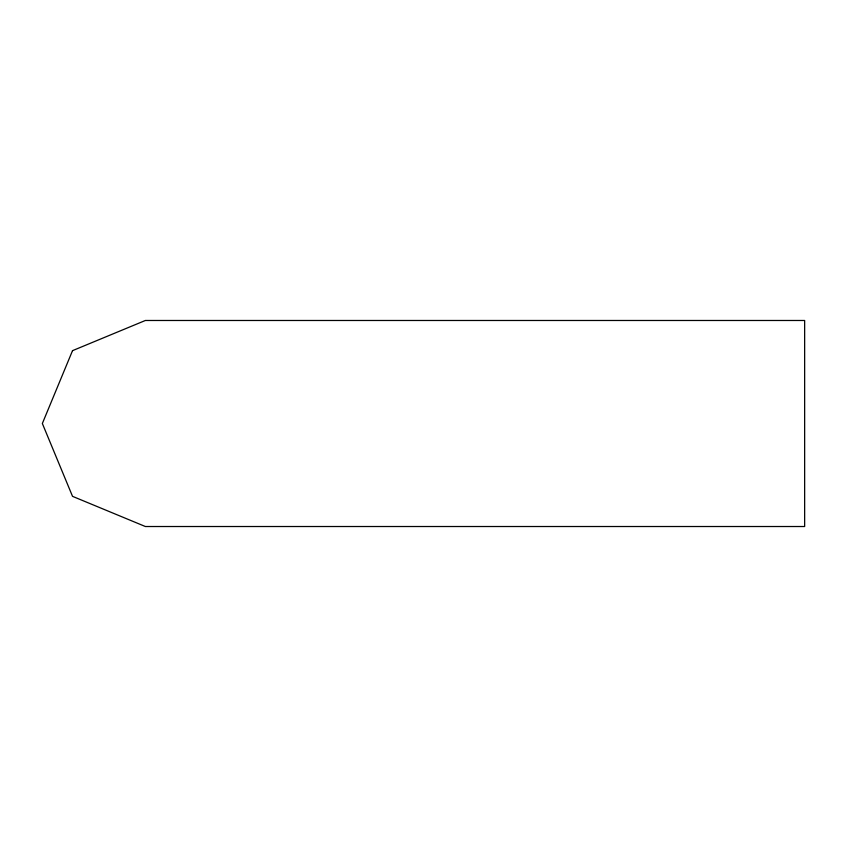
<?xml version="1.0" encoding="UTF-8"?>
<svg xmlns="http://www.w3.org/2000/svg" width="847" height="847" viewBox="0 0 847 847"><rect width="100%" height="100%" fill="white"/><g stroke="black" fill="none" stroke-linecap="round" stroke-linejoin="round"><path stroke-width="1.27" d="M72.524 350.658L42.35 423.5L72.524 496.342L145.366 526.516L804.65 526.516L804.65 320.484L145.366 320.484L72.524 350.658"/></g></svg>
